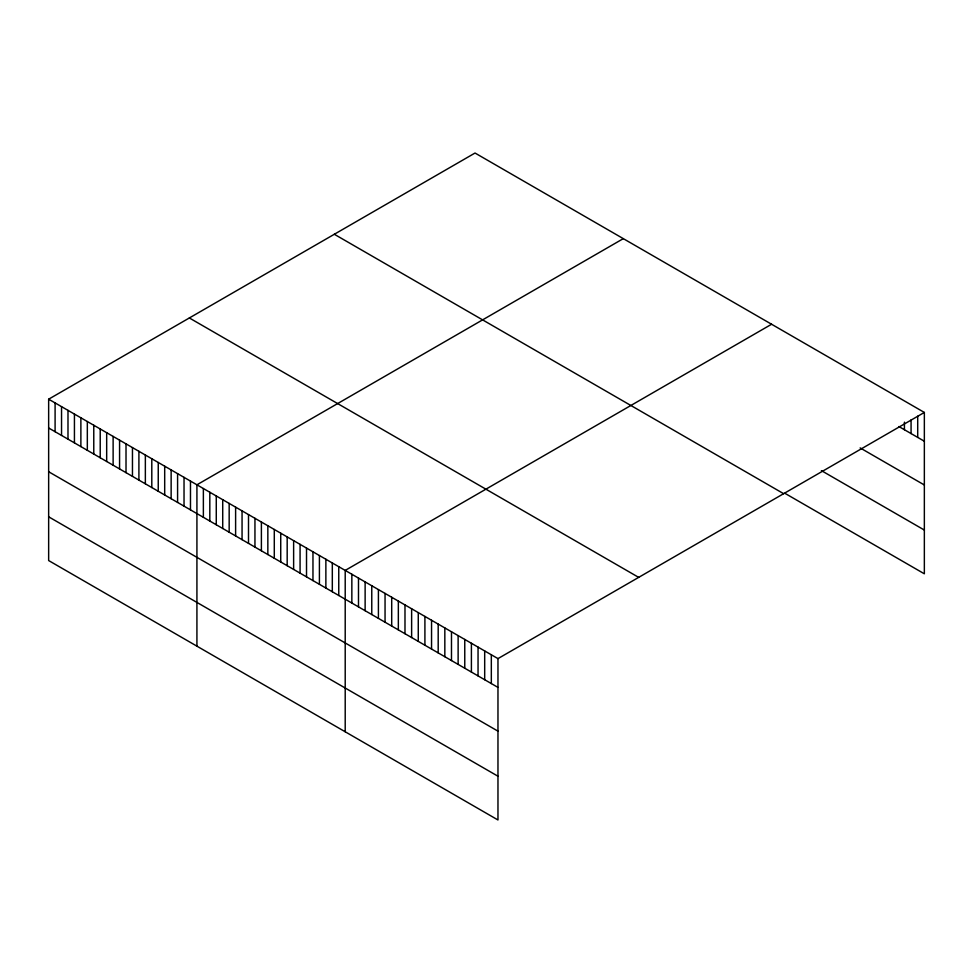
<?xml version="1.0" encoding="UTF-8"?>
<svg xmlns="http://www.w3.org/2000/svg" width="973" height="973" viewBox="0 0 973 973"><rect width="100%" height="100%" fill="white"/><g stroke="black" fill="none" stroke-linecap="round" stroke-linejoin="round"><path stroke-width="1.46" d="M48.65 399.198L497.969 658.612L497.969 819.971L48.65 560.557L48.65 399.198L475.031 153.029L924.35 412.443L924.35 573.802L784.858 493.275M623.304 238.64L196.923 484.809L196.923 646.157M771.577 324.252L345.208 570.409L345.208 731.769M497.969 658.612L924.35 412.443M898.894 426.539L924.35 441.231M860.144 447.908L924.35 484.98M821.394 470.616L924.35 530.054M334.323 234.262L783.642 493.688M189.358 317.964L638.677 577.378M48.65 427.986L497.969 687.4M48.65 471.735L497.969 731.149M48.65 516.809L497.969 776.223M917.709 416.189L917.709 437.4M911.069 419.935L911.069 433.569M904.428 422.16L904.428 429.725M491.329 654.78L491.329 683.569M484.688 650.949L484.688 679.726M478.047 647.106L478.047 675.894M471.406 643.275L471.406 672.063M464.766 639.443L464.766 668.232M458.125 635.6L458.125 664.389M451.484 631.769L451.484 660.558M444.831 627.938L444.831 656.726M438.191 624.094L438.191 652.883M431.55 620.263L431.55 649.052M424.909 616.432L424.909 645.221M418.268 612.601L418.268 641.377M411.628 608.757L411.628 637.546M404.987 604.926L404.987 633.715M398.346 601.095L398.346 629.884M391.705 597.252L391.705 626.04M385.053 593.421L385.053 622.209M378.412 589.589L378.412 618.378M371.771 585.746L371.771 614.535M365.13 581.915L365.13 610.703M358.49 578.084L358.49 606.872M351.849 574.252L351.849 603.029M338.762 566.687L338.762 595.476M332.316 562.966L332.316 591.754M325.87 559.244L325.87 588.033M319.412 555.522L319.412 584.311M312.965 551.8L312.965 580.589M306.519 548.079L306.519 576.867M300.073 544.357L300.073 573.146M293.627 540.635L293.627 569.424M287.181 536.914L287.181 565.702M280.735 533.192L280.735 561.98M274.289 529.47L274.289 558.259M267.843 525.748L267.843 554.537M261.396 522.027L261.396 550.815M254.95 518.305L254.95 547.094M248.504 514.583L248.504 543.372M242.058 510.861L242.058 539.65M235.612 507.14L235.612 535.928M229.166 503.418L229.166 532.207M222.72 499.696L222.72 528.485M216.274 495.975L216.274 524.763M209.815 492.253L209.815 521.042M203.369 488.531L203.369 517.32M190.477 481.088L190.477 509.876M184.031 477.366L184.031 506.155M177.585 473.644L177.585 502.421M171.139 469.923L171.139 498.699M164.692 466.201L164.692 494.977M158.246 462.467L158.246 491.256M151.8 458.745L151.8 487.534M145.354 455.023L145.354 483.812M138.908 451.302L138.908 480.09M132.462 447.58L132.462 476.369M126.016 443.858L126.016 472.647M119.57 440.137L119.57 468.925M113.123 436.415L113.123 465.203M106.677 432.693L106.677 461.482M100.219 428.971L100.219 457.76M93.773 425.25L93.773 454.038M87.327 421.528L87.327 450.317M80.881 417.806L80.881 446.595M74.434 414.084L74.434 442.873M67.988 410.363L67.988 439.151M61.542 406.641L61.542 435.43M55.096 402.919L55.096 431.708"/></g></svg>
